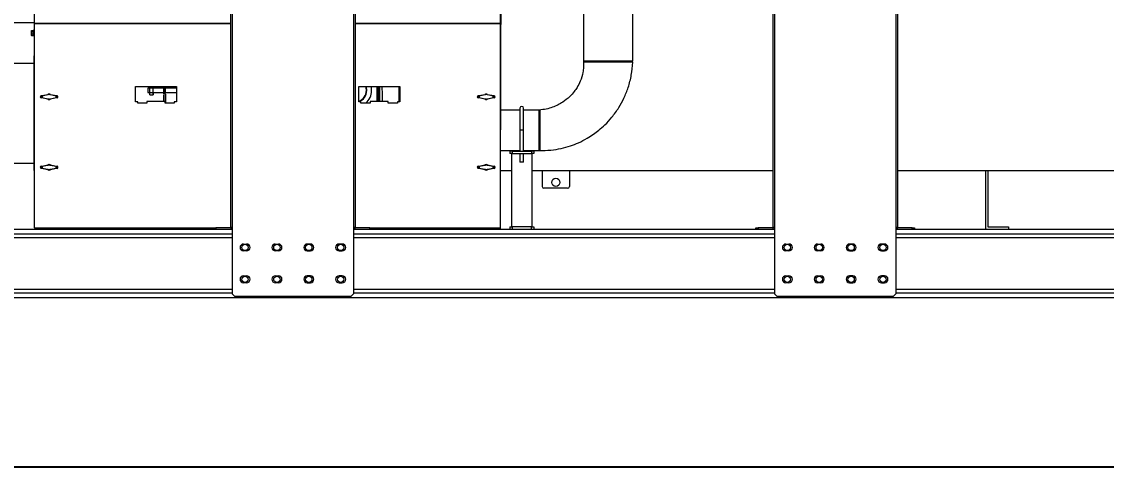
# Model space of a CAD drawing. Header units: millimetres. Extents: x 113490 to 142599, y -20467 to 115.
# Drawn here: x 124747 to 127129, y -8731 to -7723 of the extents above; entities that cross this region are included whole.
import ezdxf

# ---------------------------------------------------------------- set-up
doc = ezdxf.new("R2010")
doc.units = ezdxf.units.MM
doc.layers.add('DV1_0', color=7, linetype='Continuous')
doc.styles.get("Standard").update_dxf_attribs({"font": 'msyh.ttf'})
doc.dimstyles.new('ISO-25', dxfattribs={"dimtxt": 2.5, "dimasz": 2.5, "dimexe": 1.25, "dimexo": 0.625, "dimtad": 1, "dimtxsty": 'Standard', "dimcen": 2.5, "dimadec": 0, "dimazin": 0, "dimtfac": 1, "dimtmove": 0, "dimatfit": 3, "dimfxl": 1, "dimarcsym": 0})

# ---------------------------------------------------------------- blocks, each defined once
blk = doc.blocks.new('*D15')
at = {"color": 0, "lineweight": -2}
for p, q in [((122355.3, -8236.2), (122355.3, -8731)), ((135475.3, -8236.2), (135475.3, -8731)), ((122415.3, -8701), (135415.3, -8701))]:
    blk.add_line(p, q, dxfattribs=at)
at = {"color": 0}
for points in [[(122415.3, -8691), (122415.3, -8711), (122355.3, -8701)], [(135415.3, -8691), (135415.3, -8711), (135475.3, -8701)]]:
    blk.add_solid(points, dxfattribs=at)
at = {"layer": 'Defpoints', "color": 0}
for p in [(122355.3, -8235.2), (135475.3, -8235.2), (135475.3, -8701)]:
    blk.add_point(p, dxfattribs=at)
at = {"color": 0, "insert": (128915.3, -8655), "char_height": 50, "attachment_point": 5}
blk.add_mtext('13150', dxfattribs=at)

msp = doc.modelspace()

# ---------------------------------------------------------------- linework, layer by layer
at = {"layer": 'DV1_0', "color": 7, "linetype": 'Continuous', "lineweight": 15}
for p, q in [((125205.3, -7306), (125205.3, -8175.4)), ((125479.3, -7306), (125479.3, -8175.4)), ((126396.3, -7306), (126396.3, -8175.4)), ((126670.3, -7306), (126670.3, -8175.4)), ((125980.8, -7546), (125980.8, -7809.5)), ((126088.8, -7809.5), (126088.8, -7546)), ((124775.2, -7725.8), (124775.2, -7616.2)), ((125798.6, -7725.8), (125798.6, -7616.2)), ((125799, -7617.4), (125799, -7729.1)), ((124655.3, -7724.5), (124775.2, -7724.5)), ((124775.2, -7727), (124775.2, -7725.8)), ((124775.2, -8176.2), (124775.2, -7727)), ((125798.6, -7727), (125798.6, -7725.8)), ((125798.6, -8176.2), (125798.6, -7727)), ((125798.6, -7729.1), (125799, -7729.1)), ((125799, -7959.1), (125799, -7729.1)), ((124768, -7743.8), (124768, -7742.4)), ((124768, -7743.8), (124768, -7744.6)), ((124768, -7749), (124768, -7744.6)), ((124768, -7750.1), (124768, -7749)), ((124768, -7753.1), (124768, -7750.1)), ((124768, -7753.1), (124768, -7753.3)), ((124768.3, -7742.2), (124771.7, -7742.2)), ((124768.3, -7744), (124771.7, -7744)), ((124768.3, -7749.6), (124771.7, -7749.6)), ((124768.3, -7753.5), (124771.7, -7753.5)), ((124772, -7742.5), (124772, -7742.4)), ((124772, -7743.7), (124772, -7742.5)), ((124773.6, -7742.5), (124772, -7742.5)), ((124772, -7743.8), (124772, -7743.7)), ((124772, -7743.8), (124772, -7744.6)), ((124772, -7744.9), (124772, -7744.6)), ((124772, -7748.7), (124772, -7744.9)), ((124772, -7749), (124772, -7748.7)), ((124772, -7749), (124772, -7750.1)), ((124772, -7750.3), (124772, -7750.1)), ((124772, -7752.9), (124772, -7750.3)), ((124772, -7753.1), (124772, -7752.9)), ((124772, -7753.1), (124772, -7753.3)), ((124772, -7753.2), (124773.6, -7753.2)), ((124773.6, -7753.9), (124773.6, -7741.9)), ((124775.2, -7741.9), (124773.6, -7741.9)), ((124773.6, -7753.9), (124775.2, -7753.9)), ((124773.3, -7798.2), (124773.3, -8049.7)), ((124775.2, -7798.2), (124773.3, -7798.2)), ((126088.8, -7809.5), (125980.8, -7809.5)), ((126088.7, -7811.5), (125980.9, -7811.5)), ((125982.3, -7809.5), (125982.3, -7811.5)), ((126087.3, -7811.5), (126087.3, -7809.5)), ((124773.3, -7814.5), (124605.3, -7814.5)), ((124790.7, -7885.2), (124803.9, -7882.7)), ((124804.4, -7883.6), (124791.4, -7886.2)), ((124806.6, -7881.9), (124807.2, -7881.9)), ((124822.5, -7886.2), (124809.4, -7883.6)), ((124809.9, -7882.7), (124823.4, -7885.3)), ((124996.9, -7865.6), (125086.9, -7865.6)), ((124996.9, -7899.1), (124996.9, -7865.6)), ((125023.9, -7868.7), (125023.9, -7878.2)), ((125059, -7868.7), (125023.9, -7868.7)), ((125023.9, -7878.2), (125059, -7878.2)), ((125028.2, -7883.3), (125035.5, -7883.3)), ((125028.4, -7866), (125028.4, -7868.8)), ((125028.4, -7883.3), (125028.4, -7868.8)), ((125035.5, -7868.8), (125035.5, -7865.6)), ((125035.5, -7882.1), (125035.5, -7868.8)), ((125035.5, -7878.2), (125035.5, -7883.3)), ((125059, -7864.6), (125059, -7869.2)), ((125059, -7868.6), (125059, -7866.4)), ((125059, -7882.3), (125059, -7869.2)), ((125059, -7882.4), (125059.7, -7882.2)), ((125059, -7884.1), (125059, -7898)), ((125059.1, -7898.3), (125059.1, -7884)), ((125059.7, -7869.3), (125059.7, -7865.6)), ((125061.3, -7868.7), (125059.7, -7868.7)), ((125059.7, -7881.1), (125059.7, -7869.3)), ((125059.7, -7878.2), (125059.7, -7878.9)), ((125059.7, -7878.2), (125061.3, -7878.2)), ((125059.7, -7881.1), (125059.7, -7882.2)), ((125061.3, -7865.6), (125061.3, -7869.5)), ((125061.3, -7869.5), (125061.3, -7880.7)), ((125061.3, -7881.8), (125061.3, -7880.7)), ((125061.3, -7881.8), (125061.4, -7881.7)), ((125061.4, -7869.5), (125061.4, -7865.6)), ((125061.4, -7869.5), (125061.4, -7881.7)), ((125061.4, -7881.7), (125062.4, -7880.7)), ((125062.4, -7866.3), (125061.7, -7865.6)), ((125062.2, -7869.4), (125062.2, -7866.5)), ((125086.9, -7868.7), (125062.2, -7868.7)), ((125062.2, -7878.2), (125086.9, -7878.2)), ((125062.2, -7879.6), (125062.2, -7880.4)), ((125062.4, -7870), (125062.4, -7866.3)), ((125062.4, -7879.8), (125062.4, -7870)), ((125063, -7901.6), (125063, -7882)), ((125086.9, -7865.6), (125086.9, -7899.1)), ((125486.9, -7865.6), (125576.9, -7865.6)), ((125486.9, -7899.1), (125486.9, -7865.6)), ((125526.8, -7865.6), (125526.8, -7898.3)), ((125530.3, -7898.3), (125530.3, -7865.6)), ((125532.3, -7865.5), (125532.3, -7898.5)), ((125538.8, -7898.3), (125538.8, -7875.2)), ((125575, -7865.4), (125575, -7898.8)), ((125576.9, -7865.6), (125576.9, -7899.1)), ((125750.7, -7885.2), (125763.9, -7882.7)), ((125764.4, -7883.6), (125751.4, -7886.2)), ((125766.6, -7881.9), (125767.2, -7881.9)), ((125782.5, -7886.2), (125769.4, -7883.6)), ((125769.9, -7882.7), (125783.4, -7885.3)), ((124787.4, -7887.8), (124788.4, -7887.9)), ((124789.4, -7885.5), (124790.1, -7885.3)), ((124790.5, -7890.5), (124789.4, -7890.3)), ((124790.1, -7885.3), (124790.7, -7885.2)), ((124803.9, -7893.1), (124790.5, -7890.5)), ((124791.4, -7889.5), (124804.4, -7892.1)), ((124807.2, -7893.9), (124806.6, -7893.9)), ((124809.4, -7892.1), (124822.5, -7889.5)), ((124823.4, -7890.5), (124809.9, -7893.1)), ((124823.4, -7885.3), (124824.4, -7885.5)), ((124824.4, -7890.3), (124823.4, -7890.5)), ((125001.9, -7899.1), (124996.9, -7899.1)), ((125001.9, -7901.8), (125001.9, -7899.1)), ((125021.9, -7901.8), (125001.9, -7901.8)), ((125021.9, -7898.3), (125021.9, -7901.8)), ((125061.9, -7898.3), (125021.9, -7898.3)), ((125061.9, -7901.8), (125061.9, -7898.3)), ((125081.9, -7901.8), (125061.9, -7901.8)), ((125081.9, -7899.1), (125081.9, -7901.8)), ((125086.9, -7899.1), (125081.9, -7899.1)), ((125491.9, -7899.1), (125486.9, -7899.1)), ((125491.9, -7901.8), (125491.9, -7899.1)), ((125511.9, -7901.8), (125491.9, -7901.8)), ((125511.9, -7898.3), (125511.9, -7901.8)), ((125551.9, -7898.3), (125511.9, -7898.3)), ((125551.9, -7901.8), (125551.9, -7898.3)), ((125571.9, -7901.8), (125551.9, -7901.8)), ((125571.9, -7899.1), (125571.9, -7901.8)), ((125576.9, -7899.1), (125571.9, -7899.1)), ((125747.4, -7887.8), (125748.4, -7887.9)), ((125749.4, -7885.5), (125750.1, -7885.3)), ((125750.5, -7890.5), (125749.4, -7890.3)), ((125750.1, -7885.3), (125750.7, -7885.2)), ((125763.9, -7893.1), (125750.5, -7890.5)), ((125751.4, -7889.5), (125764.4, -7892.1)), ((125767.2, -7893.9), (125766.6, -7893.9)), ((125769.4, -7892.1), (125782.5, -7889.5)), ((125783.4, -7890.5), (125769.9, -7893.1)), ((125783.4, -7885.3), (125784.4, -7885.5)), ((125784.4, -7890.3), (125783.4, -7890.5)), ((125841.1, -7917), (125799, -7917)), ((125841.1, -7912.9), (125841.1, -7961.4)), ((125849.1, -7961.4), (125849.1, -7912.9)), ((125882.8, -7917), (125849.1, -7917)), ((125882.8, -7917), (125882.8, -8006)), ((125884.8, -7918.5), (125882.8, -7918.5)), ((125884.8, -7916.8), (125884.8, -8006)), ((125799, -7959.1), (125798.6, -7959.1)), ((125841.1, -7961.4), (125841.1, -8007.6)), ((125849.1, -8007.6), (125849.1, -7961.4)), ((125798.6, -8006), (125841.1, -8006)), ((125818.6, -8007.6), (125818.6, -8012.6)), ((125823.6, -8007.6), (125818.6, -8007.6)), ((125823.6, -8012.6), (125818.6, -8012.6)), ((125822.6, -8012.6), (125822.6, -8174)), ((125823.6, -8007.6), (125866.6, -8007.6)), ((125823.6, -8007.6), (125823.6, -8012.6)), ((125823.6, -8012.6), (125866.6, -8012.6)), ((125841.1, -8012.6), (125841.1, -8031.4)), ((125849.1, -8006), (125882.8, -8006)), ((125849.1, -8031.4), (125849.1, -8012.6)), ((125866.6, -8007.6), (125866.6, -8012.6)), ((125871.6, -8007.6), (125866.6, -8007.6)), ((125871.6, -8012.6), (125866.6, -8012.6)), ((125867.6, -8174), (125867.6, -8012.6)), ((125871.6, -8007.6), (125871.6, -8012.6)), ((125882.8, -8004.5), (125884.8, -8004.5)), ((124605.3, -8033.5), (124773.3, -8033.5)), ((124773.3, -8049.7), (124775.2, -8049.7)), ((124787.4, -8042.8), (124788.4, -8042.9)), ((124789.4, -8040.5), (124790.1, -8040.3)), ((124790.5, -8045.5), (124789.4, -8045.3)), ((124790.1, -8040.3), (124790.7, -8040.2)), ((124803.9, -8048.1), (124790.5, -8045.5)), ((124790.7, -8040.2), (124803.9, -8037.7)), ((124804.4, -8038.6), (124791.4, -8041.2)), ((124791.4, -8044.5), (124804.4, -8047.1)), ((124806.6, -8036.9), (124807.2, -8036.9)), ((124807.2, -8048.9), (124806.6, -8048.9)), ((124822.5, -8041.2), (124809.4, -8038.6)), ((124809.4, -8047.1), (124822.5, -8044.5)), ((124809.9, -8037.7), (124823.4, -8040.3)), ((124823.4, -8045.5), (124809.9, -8048.1)), ((124823.4, -8040.3), (124824.4, -8040.5)), ((124824.4, -8045.3), (124823.4, -8045.5)), ((125747.4, -8042.8), (125748.4, -8042.9)), ((125749.4, -8040.5), (125750.1, -8040.3)), ((125750.5, -8045.5), (125749.4, -8045.3)), ((125750.1, -8040.3), (125750.7, -8040.2)), ((125763.9, -8048.1), (125750.5, -8045.5)), ((125750.7, -8040.2), (125763.9, -8037.7)), ((125764.4, -8038.6), (125751.4, -8041.2)), ((125751.4, -8044.5), (125764.4, -8047.1)), ((125766.6, -8036.9), (125767.2, -8036.9)), ((125767.2, -8048.9), (125766.6, -8048.9)), ((125782.5, -8041.2), (125769.4, -8038.6)), ((125769.4, -8047.1), (125782.5, -8044.5)), ((125769.9, -8037.7), (125783.4, -8040.3)), ((125783.4, -8045.5), (125769.9, -8048.1)), ((125783.4, -8040.3), (125784.4, -8040.5)), ((125784.4, -8045.3), (125783.4, -8045.5)), ((125798.6, -8050), (125822.6, -8050)), ((125849.1, -8031.4), (125841.1, -8031.4)), ((125867.6, -8050), (126396.3, -8050)), ((125889.8, -8050), (125889.8, -8050.9)), ((125889.8, -8050.9), (125889.8, -8085)), ((125949.8, -8050.9), (125889.8, -8050.9)), ((125949.8, -8050), (125949.8, -8050.9)), ((125949.8, -8050.9), (125949.8, -8085)), ((126670.3, -8050), (127157.2, -8050)), ((126863.9, -8179), (126863.9, -8050)), ((126868.9, -8050), (126868.9, -8174)), ((125945.8, -8089), (125893.8, -8089)), ((123093.7, -8179), (125208.9, -8179)), ((123093.7, -8189), (125208.9, -8189)), ((124775.2, -8176.2), (124830.2, -8176.2)), ((124776.9, -8176.8), (124777.1, -8176.8)), ((124776.9, -8179), (124776.9, -8177.9)), ((124776.9, -8177.9), (124825.2, -8177.9)), ((124778.9, -8176.2), (124778.9, -8176.5)), ((124778.9, -8176.5), (124826.9, -8176.5)), ((124782.9, -8176.2), (124782.9, -8176.5)), ((124794.9, -8176.5), (124794.9, -8176.2)), ((124795.9, -8176.2), (124795.9, -8176.5)), ((124807.9, -8176.5), (124807.9, -8176.2)), ((124808.9, -8176.2), (124808.9, -8176.5)), ((124820.9, -8176.5), (124820.9, -8176.2)), ((124825.2, -8177.9), (124830.2, -8177.9)), ((124825.2, -8177.9), (124825.2, -8179)), ((124826.9, -8177.9), (124826.9, -8176.5)), ((124830.2, -8177.9), (124830.2, -8176.2)), ((124830.2, -8177.9), (125168.3, -8177.9)), ((124885.2, -8177.9), (125030.6, -8177.9)), ((124885.2, -8179), (124885.2, -8177.9)), ((125030.6, -8179), (125030.6, -8177.9)), ((125115.6, -8177.9), (125168.3, -8177.9)), ((125115.6, -8177.9), (125115.6, -8179)), ((125168.3, -8176), (125173.3, -8176)), ((125168.3, -8179), (125168.3, -8176)), ((125204.7, -8176), (125173.3, -8176)), ((125173.3, -8176), (125173.3, -8179)), ((125208.9, -8175.4), (125205.3, -8175.4)), ((125207.3, -8177.9), (125208.9, -8177.9)), ((125207.3, -8177.9), (125208.9, -8177.9)), ((125208.9, -8175.4), (125208.9, -8321)), ((125475.7, -8175.4), (125475.7, -8321)), ((125479.3, -8175.4), (125475.7, -8175.4)), ((125475.7, -8177.9), (125477.3, -8177.9)), ((125475.7, -8177.9), (125477.3, -8177.9)), ((125475.7, -8179), (126399.9, -8179)), ((125475.7, -8189), (126399.9, -8189)), ((125511.3, -8176), (125479.9, -8176)), ((125511.3, -8176), (125516.3, -8176)), ((125511.3, -8179), (125511.3, -8176)), ((125516.3, -8176), (125516.3, -8179)), ((125516.3, -8177.9), (125743.6, -8177.9)), ((125600.6, -8177.9), (125680.6, -8177.9)), ((125600.6, -8177.9), (125600.6, -8179)), ((125680.6, -8179), (125680.6, -8177.9)), ((125740.6, -8177.9), (125796.9, -8177.9)), ((125740.6, -8177.9), (125740.6, -8179)), ((125743.6, -8177.9), (125743.6, -8176.2)), ((125743.6, -8176.2), (125798.6, -8176.2)), ((125746.9, -8177.9), (125746.9, -8176.2)), ((125794.9, -8176.2), (125794.9, -8177.9)), ((125794.9, -8176.8), (125796.9, -8176.8)), ((125796.9, -8179), (125796.9, -8177.9)), ((125818.6, -8174), (125818.6, -8179)), ((125818.6, -8174), (125823.6, -8174)), ((125866.6, -8174), (125823.6, -8174)), ((125823.6, -8174), (125823.6, -8179)), ((125866.6, -8179), (125866.6, -8174)), ((125866.6, -8174), (125871.6, -8174)), ((125871.6, -8174), (125871.6, -8179)), ((126359.3, -8176), (126364.3, -8176)), ((126359.3, -8179), (126359.3, -8176)), ((126395.7, -8176), (126364.3, -8176)), ((126364.3, -8176), (126364.3, -8179)), ((126399.9, -8175.4), (126396.3, -8175.4)), ((126396.3, -8178.9), (126396.3, -8179)), ((126399.9, -8175.4), (126399.9, -8321)), ((126666.7, -8175.4), (126666.7, -8321)), ((126670.3, -8175.4), (126666.7, -8175.4)), ((126666.7, -8179), (127590.9, -8179)), ((126666.7, -8189), (127590.9, -8189)), ((126670.3, -8178.9), (126670.3, -8179)), ((126702.3, -8176), (126670.9, -8176)), ((126702.3, -8176), (126707.3, -8176)), ((126702.3, -8179), (126702.3, -8176)), ((126707.3, -8176), (126707.3, -8179)), ((126868.9, -8174), (126913.9, -8174)), ((126913.9, -8174), (126913.9, -8179)), ((125233.8, -8211.5), (125240.8, -8211.5)), ((125303.8, -8211.5), (125310.8, -8211.5)), ((125380.8, -8211.5), (125373.8, -8211.5)), ((125450.8, -8211.5), (125443.8, -8211.5)), ((126424.8, -8211.5), (126431.8, -8211.5)), ((126494.8, -8211.5), (126501.8, -8211.5)), ((126571.8, -8211.5), (126564.8, -8211.5)), ((126641.8, -8211.5), (126634.8, -8211.5)), ((125240.8, -8226.5), (125233.8, -8226.5)), ((125310.8, -8226.5), (125303.8, -8226.5)), ((125373.8, -8226.5), (125380.8, -8226.5)), ((125443.8, -8226.5), (125450.8, -8226.5)), ((126431.8, -8226.5), (126424.8, -8226.5)), ((126501.8, -8226.5), (126494.8, -8226.5)), ((126564.8, -8226.5), (126571.8, -8226.5)), ((126634.8, -8226.5), (126641.8, -8226.5)), ((125233.8, -8281.5), (125240.8, -8281.5)), ((125303.8, -8281.5), (125310.8, -8281.5)), ((125380.8, -8281.5), (125373.8, -8281.5)), ((125450.8, -8281.5), (125443.8, -8281.5)), ((126424.8, -8281.5), (126431.8, -8281.5)), ((126494.8, -8281.5), (126501.8, -8281.5)), ((126571.8, -8281.5), (126564.8, -8281.5)), ((126641.8, -8281.5), (126634.8, -8281.5)), ((125240.8, -8296.5), (125233.8, -8296.5)), ((125310.8, -8296.5), (125303.8, -8296.5)), ((125373.8, -8296.5), (125380.8, -8296.5)), ((125443.8, -8296.5), (125450.8, -8296.5)), ((126431.8, -8296.5), (126424.8, -8296.5)), ((126501.8, -8296.5), (126494.8, -8296.5)), ((126564.8, -8296.5), (126571.8, -8296.5)), ((126634.8, -8296.5), (126641.8, -8296.5)), ((122365.3, -8329), (130701.8, -8329)), ((123093.7, -8319), (125208.9, -8319)), ((125208.9, -8321), (125213.9, -8326)), ((125213.9, -8326), (125470.7, -8326)), ((125470.7, -8326), (125475.7, -8321)), ((125475.7, -8319), (126399.9, -8319)), ((126399.9, -8321), (126404.9, -8326)), ((126404.9, -8326), (126661.7, -8326)), ((126661.7, -8326), (126666.7, -8321)), ((126666.7, -8319), (127590.9, -8319))]:
    msp.add_line(p, q, dxfattribs=at)
at = {"layer": 'DV1_0', "color": 7, "linetype": 'Continuous', "lineweight": 20}
for p, q in [((125208.9, -7306), (125208.9, -8175.4)), ((125475.7, -7306), (125475.7, -8175.4)), ((126399.9, -7306), (126399.9, -8175.4)), ((126666.7, -7306), (126666.7, -8175.4)), ((124775.2, -7725.8), (125205.3, -7725.8)), ((124775.2, -7727), (125205.3, -7727)), ((125479.3, -7725.8), (125798.6, -7725.8)), ((125479.3, -7727), (125798.6, -7727)), ((124807.2, -7882.9), (124806.6, -7882.9)), ((125035.5, -7868.8), (125028.4, -7868.8)), ((125059.7, -7869.3), (125059, -7869.2)), ((125061.3, -7869.5), (125061.4, -7869.5)), ((125061.4, -7869.5), (125062.4, -7870)), ((125767.2, -7882.9), (125766.6, -7882.9)), ((124789.4, -7885.5), (124789.6, -7886.5)), ((124789.4, -7890.3), (124789.6, -7889.3)), ((124790.3, -7886.3), (124789.6, -7886.5)), ((124789.6, -7889.3), (124790.3, -7889.4)), ((124790.1, -7885.3), (124790.3, -7886.3)), ((124791.4, -7886.2), (124790.3, -7886.3)), ((124790.3, -7889.4), (124790.3, -7886.3)), ((124791.4, -7886.2), (124791.4, -7889.5)), ((124806.6, -7892.9), (124807.2, -7892.9)), ((124822.5, -7889.5), (124822.5, -7886.2)), ((124823.5, -7886.3), (124823.5, -7889.4)), ((124824.2, -7886.5), (124823.5, -7886.3)), ((124823.5, -7889.4), (124824.2, -7889.3)), ((124824.4, -7885.5), (124824.2, -7886.5)), ((124824.4, -7890.3), (124824.2, -7889.3)), ((125749.4, -7885.5), (125749.6, -7886.5)), ((125749.4, -7890.3), (125749.6, -7889.3)), ((125750.3, -7886.3), (125749.6, -7886.5)), ((125749.6, -7889.3), (125750.3, -7889.4)), ((125750.1, -7885.3), (125750.3, -7886.3)), ((125751.4, -7886.2), (125750.3, -7886.3)), ((125750.3, -7889.4), (125750.3, -7886.3)), ((125751.4, -7886.2), (125751.4, -7889.5)), ((125766.6, -7892.9), (125767.2, -7892.9)), ((125782.5, -7889.5), (125782.5, -7886.2)), ((125783.5, -7886.3), (125783.5, -7889.4)), ((125784.2, -7886.5), (125783.5, -7886.3)), ((125783.5, -7889.4), (125784.2, -7889.3)), ((125784.4, -7885.5), (125784.2, -7886.5)), ((125784.4, -7890.3), (125784.2, -7889.3)), ((125849.1, -7961.4), (125841.1, -7961.4)), ((124789.4, -8040.5), (124789.6, -8041.5)), ((124789.4, -8045.3), (124789.6, -8044.3)), ((124790.3, -8041.3), (124789.6, -8041.5)), ((124789.6, -8044.3), (124790.3, -8044.4)), ((124790.1, -8040.3), (124790.3, -8041.3)), ((124791.4, -8041.2), (124790.3, -8041.3)), ((124790.3, -8044.4), (124790.3, -8041.3)), ((124791.4, -8041.2), (124791.4, -8044.5)), ((124807.2, -8037.9), (124806.6, -8037.9)), ((124806.6, -8047.9), (124807.2, -8047.9)), ((124822.5, -8044.5), (124822.5, -8041.2)), ((124823.5, -8041.3), (124823.5, -8044.4)), ((124824.2, -8041.5), (124823.5, -8041.3)), ((124823.5, -8044.4), (124824.2, -8044.3)), ((124824.4, -8040.5), (124824.2, -8041.5)), ((124824.4, -8045.3), (124824.2, -8044.3)), ((125749.4, -8040.5), (125749.6, -8041.5)), ((125749.4, -8045.3), (125749.6, -8044.3)), ((125750.3, -8041.3), (125749.6, -8041.5)), ((125749.6, -8044.3), (125750.3, -8044.4)), ((125750.1, -8040.3), (125750.3, -8041.3)), ((125751.4, -8041.2), (125750.3, -8041.3)), ((125750.3, -8044.4), (125750.3, -8041.3)), ((125751.4, -8041.2), (125751.4, -8044.5)), ((125767.2, -8037.9), (125766.6, -8037.9)), ((125766.6, -8047.9), (125767.2, -8047.9)), ((125782.5, -8044.5), (125782.5, -8041.2)), ((125783.5, -8041.3), (125783.5, -8044.4)), ((125784.2, -8041.5), (125783.5, -8041.3)), ((125783.5, -8044.4), (125784.2, -8044.3)), ((125784.4, -8040.5), (125784.2, -8041.5)), ((125784.4, -8045.3), (125784.2, -8044.3)), ((124830.2, -8176.2), (125168.3, -8176.2)), ((125208.2, -8176.2), (125208.9, -8176.2)), ((125475.7, -8176.2), (125476.4, -8176.2)), ((125516.3, -8176.2), (125743.6, -8176.2)), ((123093.7, -8197), (125208.9, -8197)), ((125475.7, -8197), (126399.9, -8197)), ((126666.7, -8197), (127590.9, -8197)), ((123093.7, -8311), (125208.9, -8311)), ((125475.7, -8311), (126399.9, -8311)), ((126666.7, -8311), (127590.9, -8311))]:
    msp.add_line(p, q, dxfattribs=at)
at = {"layer": 'DV1_0', "color": 7, "linetype": 'Continuous', "lineweight": 15}
for centre, radius in [((125919.8, -8076), 9), ((125237.3, -8219), 7), ((125307.3, -8219), 7), ((125377.3, -8219), 7), ((125447.3, -8219), 7), ((126428.3, -8219), 7), ((126498.3, -8219), 7), ((126568.3, -8219), 7), ((126638.3, -8219), 7), ((125237.3, -8289), 7), ((125307.3, -8289), 7), ((125377.3, -8289), 7), ((125447.3, -8289), 7), ((126428.3, -8289), 7), ((126498.3, -8289), 7), ((126568.3, -8289), 7), ((126638.3, -8289), 7)]:
    msp.add_circle(centre, radius, dxfattribs=at)
for centre, radius, start, end in [((125796.9, -7729.1), 2.07, 0.6847, 40.5778), ((124770.3, -7745.5), 3.8, 121.3391, 126.7965), ((124770.3, -7740.8), 3.8, 233.2036, 238.6609), ((124776.4, -7748.1), 9.08, 152.8174, 157.3066), ((124776.4, -7745.5), 9.08, 202.6934, 207.1826), ((124772.8, -7753), 5.61, 143.1243, 148.5804), ((124772.8, -7750.1), 5.61, 211.4196, 216.8757), ((124770.3, -7750.3), 3.8, 233.2035, 238.6609), ((124769.7, -7745.5), 3.8, 53.2035, 58.6609), ((124769.7, -7740.8), 3.8, 301.3391, 306.7964), ((124763.6, -7748.1), 9.08, 22.6934, 27.1826), ((124763.6, -7745.5), 9.08, 332.8174, 337.3066), ((124767.2, -7753), 5.61, 31.4196, 36.8757), ((124767.2, -7750.1), 5.61, 323.1243, 328.5804), ((124769.7, -7750.3), 3.8, 301.3391, 306.7965), ((124806.6, -7886.9), 5, 90, 122.5398), ((124807.2, -7886.9), 5, 57.4602, 90), ((125060.2, -7866), 1.31, 161.9914, 180), ((125060.2, -7881), 1.31, 180, 193.3632), ((125479.3, -7874.1), 25.4, 287.5286, 0), ((125479.3, -7874.1), 24.5, 288.1946, 0), ((125479.3, -7874.1), 24.5, 0, 20.4499), ((125479.3, -7874.1), 36, 309.7975, 0), ((125479.3, -7874.1), 25.4, 0, 19.6947), ((125479.3, -7874.1), 36, 0, 13.7652), ((125488.8, -7875.2), 50, 0, 11.1396), ((125766.6, -7886.9), 5, 90, 122.5398), ((125767.2, -7886.9), 5, 57.4602, 90), ((124789.9, -7887.9), 2.5, 101, 177.1968), ((124789.9, -7887.8), 2.5, 180, 259), ((124837.6, -7833.3), 73.4, 229.9241, 230.4139), ((124786.5, -7880.5), 10.3, 294.6162, 298.1242), ((124806.6, -7888.9), 5, 237.4602, 270), ((124807.2, -7888.9), 5, 270, 302.5398), ((124827.3, -7895.3), 10.3, 114.6162, 118.1242), ((124827.3, -7880.5), 10.3, 241.8758, 245.3838), ((124776.3, -7942.5), 73.4, 49.9241, 50.4139), ((124776.3, -7833.3), 73.4, 309.5861, 310.0759), ((124823.9, -7887.9), 2.5, 0, 79), ((124823.9, -7887.8), 2.5, 281, 357.1968), ((124825.9, -7883.1), 4.82, 264.044, 275.956), ((125749.9, -7887.9), 2.5, 101, 177.1968), ((125749.9, -7887.8), 2.5, 180, 259), ((125797.6, -7833.3), 73.4, 229.9241, 230.4139), ((125746.5, -7880.5), 10.3, 294.6162, 298.1242), ((125766.6, -7888.9), 5, 237.4602, 270), ((125767.2, -7888.9), 5, 270, 302.5398), ((125787.3, -7895.3), 10.3, 114.6162, 118.1242), ((125787.3, -7880.5), 10.3, 241.8758, 245.3838), ((125736.3, -7942.5), 73.4, 49.9241, 50.4139), ((125736.3, -7833.3), 73.4, 309.5861, 310.0759), ((125783.9, -7887.9), 2.5, 0, 79), ((125783.9, -7887.8), 2.5, 281, 357.1968), ((125785.9, -7883.1), 4.82, 264.044, 275.956), ((125845.1, -7912.9), 4, 0, 180), ((125797.3, -7959.1), 1.7, 319.8808, 0), ((124789.9, -8042.9), 2.5, 101, 177.1968), ((124789.9, -8042.8), 2.5, 180, 259), ((124837.6, -7988.3), 73.4, 229.9241, 230.4139), ((124786.5, -8035.5), 10.3, 294.6162, 298.1242), ((124806.6, -8041.9), 5, 90, 122.5398), ((124806.6, -8043.9), 5, 237.4602, 270), ((124807.2, -8041.9), 5, 57.4602, 90), ((124807.2, -8043.9), 5, 270, 302.5398), ((124827.3, -8050.3), 10.3, 114.6162, 118.1242), ((124827.3, -8035.5), 10.3, 241.8758, 245.3838), ((124776.3, -8097.5), 73.4, 49.9241, 50.4139), ((124776.3, -7988.3), 73.4, 309.5861, 310.0759), ((124823.9, -8042.9), 2.5, 0, 79), ((124823.9, -8042.8), 2.5, 281, 357.1968), ((124825.9, -8038.1), 4.82, 264.044, 275.956), ((125749.9, -8042.9), 2.5, 101, 177.1968), ((125749.9, -8042.8), 2.5, 180, 259), ((125797.6, -7988.3), 73.4, 229.9241, 230.4139), ((125746.5, -8035.5), 10.3, 294.6162, 298.1242), ((125766.6, -8041.9), 5, 90, 122.5398), ((125766.6, -8043.9), 5, 237.4602, 270), ((125767.2, -8041.9), 5, 57.4602, 90), ((125767.2, -8043.9), 5, 270, 302.5398), ((125787.3, -8050.3), 10.3, 114.6162, 118.1242), ((125787.3, -8035.5), 10.3, 241.8758, 245.3838), ((125736.3, -8097.5), 73.4, 49.9241, 50.4139), ((125736.3, -7988.3), 73.4, 309.5861, 310.0759), ((125783.9, -8042.9), 2.5, 0, 79), ((125783.9, -8042.8), 2.5, 281, 357.1968), ((125785.9, -8038.1), 4.82, 264.044, 275.956), ((125893.8, -8085), 4, 180, 270), ((125945.8, -8085), 4, 270, 0), ((124776.9, -8176.2), 1.7, 180, 270), ((124776.9, -8179.6), 1.7, 90, 159.3327), ((124776.9, -8176.2), 0.6, 180, 270), ((124778.9, -8175.9), 2, 188.6269, 270), ((124778.9, -8175.9), 0.6, 210, 270), ((125204.7, -8175.4), 3.6, 270, 0), ((125204.7, -8175.4), 0.6, 270, 0), ((125479.9, -8175.4), 3.6, 180, 270), ((125479.9, -8175.4), 0.6, 180, 270), ((125794.9, -8175.9), 0.6, 270, 330), ((125794.9, -8175.9), 2, 333.2563, 351.3731), ((125796.9, -8176.2), 0.6, 270, 0), ((125796.9, -8176.2), 1.7, 270, 0), ((125796.9, -8179.6), 1.7, 20.6673, 90), ((126395.7, -8175.4), 3.6, 270, 0), ((126395.7, -8175.4), 0.6, 270, 0), ((126670.9, -8175.4), 3.6, 180, 270), ((126670.9, -8175.4), 0.6, 180, 270), ((125233.8, -8219), 7.5, 90, 270), ((125240.8, -8219), 7.5, 270, 90), ((125303.8, -8219), 7.5, 90, 270), ((125310.8, -8219), 7.5, 270, 90), ((125373.8, -8219), 7.5, 90, 270), ((125380.8, -8219), 7.5, 270, 90), ((125443.8, -8219), 7.5, 90, 270), ((125450.8, -8219), 7.5, 270, 90), ((126424.8, -8219), 7.5, 90, 270), ((126431.8, -8219), 7.5, 270, 90), ((126494.8, -8219), 7.5, 90, 270), ((126501.8, -8219), 7.5, 270, 90), ((126564.8, -8219), 7.5, 90, 270), ((126571.8, -8219), 7.5, 270, 90), ((126634.8, -8219), 7.5, 90, 270), ((126641.8, -8219), 7.5, 270, 90), ((125233.8, -8289), 7.5, 90, 270), ((125240.8, -8289), 7.5, 270, 90), ((125303.8, -8289), 7.5, 90, 270), ((125310.8, -8289), 7.5, 270, 90), ((125373.8, -8289), 7.5, 90, 270), ((125380.8, -8289), 7.5, 270, 90), ((125443.8, -8289), 7.5, 90, 270), ((125450.8, -8289), 7.5, 270, 90), ((126424.8, -8289), 7.5, 90, 270), ((126431.8, -8289), 7.5, 270, 90), ((126494.8, -8289), 7.5, 90, 270), ((126501.8, -8289), 7.5, 270, 90), ((126564.8, -8289), 7.5, 90, 270), ((126571.8, -8289), 7.5, 270, 90), ((126634.8, -8289), 7.5, 90, 270), ((126641.8, -8289), 7.5, 270, 90)]:
    msp.add_arc(centre, radius, start, end, dxfattribs=at)
at = {"layer": 'DV1_0', "color": 7, "linetype": 'Continuous', "lineweight": 20}
for centre, radius, start, end in [((124806.6, -7886.7), 3.83, 90.0786, 125.9244), ((124807.2, -7886.7), 3.83, 54.0756, 89.9214), ((125766.6, -7886.7), 3.83, 90.0786, 125.9244), ((125767.2, -7886.7), 3.83, 54.0756, 89.9214), ((124789.9, -7887.9), 1.5, 101, 177.1937), ((124789.9, -7887.8), 1.5, 181.8659, 259), ((124806.6, -7889), 3.83, 234.0756, 269.9214), ((124807.2, -7889), 3.83, 270.0786, 305.9244), ((124823.9, -7887.9), 1.5, 0.0031, 79), ((124823.9, -7887.8), 1.5, 281, 355.3309), ((125749.9, -7887.9), 1.5, 101, 177.1937), ((125749.9, -7887.8), 1.5, 181.8659, 259), ((125766.6, -7889), 3.83, 234.0756, 269.9214), ((125767.2, -7889), 3.83, 270.0786, 305.9244), ((125783.9, -7887.9), 1.5, 0.0031, 79), ((125783.9, -7887.8), 1.5, 281, 355.3309), ((124789.9, -8042.9), 1.5, 101, 177.1937), ((124789.9, -8042.8), 1.5, 181.8659, 259), ((124806.6, -8041.7), 3.83, 90.0786, 125.9244), ((124806.6, -8044), 3.83, 234.0756, 269.9214), ((124807.2, -8041.7), 3.83, 54.0756, 89.9214), ((124807.2, -8044), 3.83, 270.0786, 305.9244), ((124823.9, -8042.9), 1.5, 0.0031, 79), ((124823.9, -8042.8), 1.5, 281, 355.3309), ((125749.9, -8042.9), 1.5, 101, 177.1937), ((125749.9, -8042.8), 1.5, 181.8659, 259), ((125766.6, -8041.7), 3.83, 90.0786, 125.9244), ((125766.6, -8044), 3.83, 234.0756, 269.9214), ((125767.2, -8041.7), 3.83, 54.0756, 89.9214), ((125767.2, -8044), 3.83, 270.0786, 305.9244), ((125783.9, -8042.9), 1.5, 0.0031, 79), ((125783.9, -8042.8), 1.5, 281, 355.3309)]:
    msp.add_arc(centre, radius, start, end, dxfattribs=at)
for centre, major_axis, ratio, start_param, end_param in [((124806.6, -7882.9), (0, 1), 0.007271, 4.712389, 6.283185), ((124807.2, -7882.9), (0, 1), 0.007271, 0, 1.570796), ((125766.6, -7882.9), (0, 1), 0.007271, 4.712389, 6.283185), ((125767.2, -7882.9), (0, 1), 0.007271, 0, 1.570796), ((124790.9, -7886.2), (-0.191, 0.982), 0.412065, 4.632462, 6.283185), ((124806.6, -7892.9), (0, -1), 0.007271, 0, 1.570796), ((124807.2, -7892.9), (0, -1), 0.007271, 4.712389, 6.283185), ((125750.9, -7886.2), (-0.191, 0.982), 0.412065, 4.632462, 6.283185), ((125766.6, -7892.9), (0, -1), 0.007271, 0, 1.570796), ((125767.2, -7892.9), (0, -1), 0.007271, 4.712389, 6.283185), ((124790.9, -8041.2), (-0.191, 0.982), 0.412065, 4.632462, 6.283185), ((124806.6, -8037.9), (0, 1), 0.007271, 4.712389, 6.283185), ((124806.6, -8047.9), (0, -1), 0.007271, 0, 1.570796), ((124807.2, -8037.9), (0, 1), 0.007271, 0, 1.570796), ((124807.2, -8047.9), (0, -1), 0.007271, 4.712389, 6.283185), ((125750.9, -8041.2), (-0.191, 0.982), 0.412065, 4.632462, 6.283185), ((125766.6, -8037.9), (0, 1), 0.007271, 4.712389, 6.283185), ((125766.6, -8047.9), (0, -1), 0.007271, 0, 1.570796), ((125767.2, -8037.9), (0, 1), 0.007271, 0, 1.570796), ((125767.2, -8047.9), (0, -1), 0.007271, 4.712389, 6.283185)]:
    msp.add_ellipse(centre, major_axis=major_axis, ratio=ratio, start_param=start_param, end_param=end_param, dxfattribs=at)
at = {"layer": 'DV1_0', "color": 7, "linetype": 'Continuous', "lineweight": 15}
for points, knots in [([(125980.8, -7809.5), (125980.9, -7814.3), (125981, -7822), (125979, -7837.1), (125974.4, -7852.2), (125967.4, -7866.2), (125959.6, -7877.6), (125949.4, -7889), (125937.3, -7898.7), (125924.4, -7906.2), (125912.3, -7911.4), (125898, -7915.4), (125888.7, -7916.4), (125882.9, -7917)], [0, 0, 0, 0, 0.080612, 0.1541, 0.278898, 0.373502, 0.443392, 0.534606, 0.656993, 0.730274, 0.811755, 0.901602, 1, 1, 1, 1]), ([(125882.9, -8006), (125892.4, -8005.9), (125907.6, -8005.8), (125931.2, -8001.9), (125951.5, -7996.2), (125970.5, -7988.8), (125987.3, -7980.1), (126002.1, -7970.7), (126015.1, -7960.8), (126028.8, -7948.7), (126044, -7932.2), (126058, -7912.5), (126070, -7890.4), (126079.5, -7866.8), (126086.5, -7839.6), (126087.8, -7822), (126088.6, -7811.5)], [0, 0, 0, 0, 0.08213, 0.156832, 0.224022, 0.283628, 0.35117, 0.404972, 0.450458, 0.507866, 0.579161, 0.664471, 0.73777, 0.819121, 0.908609, 1, 1, 1, 1]), ([(124804.4, -7883.6), (124804.3, -7883.5), (124804.3, -7883.4), (124804.2, -7883.1), (124804.1, -7883), (124804.1, -7882.8), (124804, -7882.8), (124804, -7882.7), (124804, -7882.7), (124803.9, -7882.7)], [0, 0, 0, 0, 0.25, 0.25, 0.5, 0.5, 0.75, 0.75, 1, 1, 1, 1]), ([(124809.9, -7882.7), (124809.9, -7882.7), (124809.9, -7882.7), (124809.8, -7882.8), (124809.8, -7882.8), (124809.7, -7883), (124809.6, -7883.1), (124809.5, -7883.4), (124809.5, -7883.5), (124809.4, -7883.6)], [0, 0, 0, 0, 0.25, 0.25, 0.5, 0.5, 0.75, 0.75, 1, 1, 1, 1]), ([(125764.4, -7883.6), (125764.3, -7883.5), (125764.3, -7883.4), (125764.2, -7883.1), (125764.1, -7883), (125764.1, -7882.8), (125764, -7882.8), (125764, -7882.7), (125764, -7882.7), (125763.9, -7882.7)], [0, 0, 0, 0, 0.25, 0.25, 0.5, 0.5, 0.75, 0.75, 1, 1, 1, 1]), ([(125769.9, -7882.7), (125769.9, -7882.7), (125769.9, -7882.7), (125769.8, -7882.8), (125769.8, -7882.8), (125769.7, -7883), (125769.6, -7883.1), (125769.5, -7883.4), (125769.5, -7883.5), (125769.4, -7883.6)], [0, 0, 0, 0, 0.25, 0.25, 0.5, 0.5, 0.75, 0.75, 1, 1, 1, 1]), ([(124790.8, -7889.8), (124790.7, -7890), (124790.7, -7890.2), (124790.6, -7890.4), (124790.6, -7890.4), (124790.5, -7890.5), (124790.5, -7890.5), (124790.5, -7890.5)], [0, 0, 0, 0, 0.5, 0.5, 0.75, 0.75, 1, 1, 1, 1]), ([(124803.9, -7893.1), (124804, -7893.1), (124804, -7893.1), (124804, -7893), (124804.1, -7892.9), (124804.1, -7892.7), (124804.2, -7892.6), (124804.3, -7892.4), (124804.3, -7892.3), (124804.4, -7892.1)], [0, 0, 0, 0, 0.25, 0.25, 0.5, 0.5, 0.75, 0.75, 1, 1, 1, 1]), ([(124809.4, -7892.1), (124809.5, -7892.3), (124809.5, -7892.4), (124809.6, -7892.6), (124809.7, -7892.7), (124809.8, -7892.9), (124809.8, -7893), (124809.9, -7893.1), (124809.9, -7893.1), (124809.9, -7893.1)], [0, 0, 0, 0, 0.25, 0.25, 0.5, 0.5, 0.75, 0.75, 1, 1, 1, 1]), ([(124823, -7885.9), (124823.1, -7885.7), (124823.1, -7885.6), (124823.2, -7885.4), (124823.3, -7885.3), (124823.3, -7885.3), (124823.3, -7885.3), (124823.4, -7885.3)], [0, 0, 0, 0, 0.5, 0.5, 0.75, 0.75, 1, 1, 1, 1]), ([(124823.4, -7890.5), (124823.3, -7890.5), (124823.3, -7890.5), (124823.3, -7890.4), (124823.2, -7890.4), (124823.1, -7890.2), (124823.1, -7890), (124823, -7889.8)], [0, 0, 0, 0, 0.25, 0.25, 0.5, 0.5, 1, 1, 1, 1]), ([(125750.8, -7889.8), (125750.7, -7890), (125750.7, -7890.2), (125750.6, -7890.4), (125750.6, -7890.4), (125750.5, -7890.5), (125750.5, -7890.5), (125750.5, -7890.5)], [0, 0, 0, 0, 0.5, 0.5, 0.75, 0.75, 1, 1, 1, 1]), ([(125763.9, -7893.1), (125764, -7893.1), (125764, -7893.1), (125764, -7893), (125764.1, -7892.9), (125764.1, -7892.7), (125764.2, -7892.6), (125764.3, -7892.4), (125764.3, -7892.3), (125764.4, -7892.1)], [0, 0, 0, 0, 0.25, 0.25, 0.5, 0.5, 0.75, 0.75, 1, 1, 1, 1]), ([(125769.4, -7892.1), (125769.5, -7892.3), (125769.5, -7892.4), (125769.6, -7892.6), (125769.7, -7892.7), (125769.8, -7892.9), (125769.8, -7893), (125769.9, -7893.1), (125769.9, -7893.1), (125769.9, -7893.1)], [0, 0, 0, 0, 0.25, 0.25, 0.5, 0.5, 0.75, 0.75, 1, 1, 1, 1]), ([(125783, -7885.9), (125783.1, -7885.7), (125783.1, -7885.6), (125783.2, -7885.4), (125783.3, -7885.3), (125783.3, -7885.3), (125783.3, -7885.3), (125783.4, -7885.3)], [0, 0, 0, 0, 0.5, 0.5, 0.75, 0.75, 1, 1, 1, 1]), ([(125783.4, -7890.5), (125783.3, -7890.5), (125783.3, -7890.5), (125783.3, -7890.4), (125783.2, -7890.4), (125783.1, -7890.2), (125783.1, -7890), (125783, -7889.8)], [0, 0, 0, 0, 0.25, 0.25, 0.5, 0.5, 1, 1, 1, 1]), ([(124790.8, -8044.8), (124790.7, -8045), (124790.7, -8045.2), (124790.6, -8045.4), (124790.6, -8045.4), (124790.5, -8045.5), (124790.5, -8045.5), (124790.5, -8045.5)], [0, 0, 0, 0, 0.5, 0.5, 0.75, 0.75, 1, 1, 1, 1]), ([(124804.4, -8038.6), (124804.3, -8038.5), (124804.3, -8038.4), (124804.2, -8038.1), (124804.1, -8038), (124804.1, -8037.8), (124804, -8037.8), (124804, -8037.7), (124804, -8037.7), (124803.9, -8037.7)], [0, 0, 0, 0, 0.25, 0.25, 0.5, 0.5, 0.75, 0.75, 1, 1, 1, 1]), ([(124803.9, -8048.1), (124804, -8048.1), (124804, -8048.1), (124804, -8048), (124804.1, -8047.9), (124804.1, -8047.7), (124804.2, -8047.6), (124804.3, -8047.4), (124804.3, -8047.3), (124804.4, -8047.1)], [0, 0, 0, 0, 0.25, 0.25, 0.5, 0.5, 0.75, 0.75, 1, 1, 1, 1]), ([(124809.9, -8037.7), (124809.9, -8037.7), (124809.9, -8037.7), (124809.8, -8037.8), (124809.8, -8037.8), (124809.7, -8038), (124809.6, -8038.1), (124809.5, -8038.4), (124809.5, -8038.5), (124809.4, -8038.6)], [0, 0, 0, 0, 0.25, 0.25, 0.5, 0.5, 0.75, 0.75, 1, 1, 1, 1]), ([(124809.4, -8047.1), (124809.5, -8047.3), (124809.5, -8047.4), (124809.6, -8047.6), (124809.7, -8047.7), (124809.8, -8047.9), (124809.8, -8048), (124809.9, -8048.1), (124809.9, -8048.1), (124809.9, -8048.1)], [0, 0, 0, 0, 0.25, 0.25, 0.5, 0.5, 0.75, 0.75, 1, 1, 1, 1]), ([(124823, -8040.9), (124823.1, -8040.7), (124823.1, -8040.6), (124823.2, -8040.4), (124823.3, -8040.3), (124823.3, -8040.3), (124823.3, -8040.3), (124823.4, -8040.3)], [0, 0, 0, 0, 0.5, 0.5, 0.75, 0.75, 1, 1, 1, 1]), ([(124823.4, -8045.5), (124823.3, -8045.5), (124823.3, -8045.5), (124823.3, -8045.4), (124823.2, -8045.4), (124823.1, -8045.2), (124823.1, -8045), (124823, -8044.8)], [0, 0, 0, 0, 0.25, 0.25, 0.5, 0.5, 1, 1, 1, 1]), ([(125750.8, -8044.8), (125750.7, -8045), (125750.7, -8045.2), (125750.6, -8045.4), (125750.6, -8045.4), (125750.5, -8045.5), (125750.5, -8045.5), (125750.5, -8045.5)], [0, 0, 0, 0, 0.5, 0.5, 0.75, 0.75, 1, 1, 1, 1]), ([(125764.4, -8038.6), (125764.3, -8038.5), (125764.3, -8038.4), (125764.2, -8038.1), (125764.1, -8038), (125764.1, -8037.8), (125764, -8037.8), (125764, -8037.7), (125764, -8037.7), (125763.9, -8037.7)], [0, 0, 0, 0, 0.25, 0.25, 0.5, 0.5, 0.75, 0.75, 1, 1, 1, 1]), ([(125763.9, -8048.1), (125764, -8048.1), (125764, -8048.1), (125764, -8048), (125764.1, -8047.9), (125764.1, -8047.7), (125764.2, -8047.6), (125764.3, -8047.4), (125764.3, -8047.3), (125764.4, -8047.1)], [0, 0, 0, 0, 0.25, 0.25, 0.5, 0.5, 0.75, 0.75, 1, 1, 1, 1]), ([(125769.9, -8037.7), (125769.9, -8037.7), (125769.9, -8037.7), (125769.8, -8037.8), (125769.8, -8037.8), (125769.7, -8038), (125769.6, -8038.1), (125769.5, -8038.4), (125769.5, -8038.5), (125769.4, -8038.6)], [0, 0, 0, 0, 0.25, 0.25, 0.5, 0.5, 0.75, 0.75, 1, 1, 1, 1]), ([(125769.4, -8047.1), (125769.5, -8047.3), (125769.5, -8047.4), (125769.6, -8047.6), (125769.7, -8047.7), (125769.8, -8047.9), (125769.8, -8048), (125769.9, -8048.1), (125769.9, -8048.1), (125769.9, -8048.1)], [0, 0, 0, 0, 0.25, 0.25, 0.5, 0.5, 0.75, 0.75, 1, 1, 1, 1]), ([(125783, -8040.9), (125783.1, -8040.7), (125783.1, -8040.6), (125783.2, -8040.4), (125783.3, -8040.3), (125783.3, -8040.3), (125783.3, -8040.3), (125783.4, -8040.3)], [0, 0, 0, 0, 0.5, 0.5, 0.75, 0.75, 1, 1, 1, 1]), ([(125783.4, -8045.5), (125783.3, -8045.5), (125783.3, -8045.5), (125783.3, -8045.4), (125783.2, -8045.4), (125783.1, -8045.2), (125783.1, -8045), (125783, -8044.8)], [0, 0, 0, 0, 0.25, 0.25, 0.5, 0.5, 1, 1, 1, 1])]:
    msp.add_open_spline(points, degree=3, knots=knots, dxfattribs=at)

# ---------------------------------------------------------------- dimensions: what is measured, and where the dimension line sits
at = {"color": 1}
dim = msp.add_linear_dim(base=(135475.3, -8701), p1=(122355.3, -8235.2), p2=(135475.3, -8235.2), text='13150', dimstyle='ISO-25', override={"dimtxt": 50, "dimasz": 60, "dimexe": 30, "dimexo": 1, "dimgap": 20, "dimdec": 0}, dxfattribs=at)
dim.commit()
dim.dimension.update_dxf_attribs({"geometry": '*D15', "text_midpoint": (128915.3, -8655)})

doc.saveas('drawing.dxf')
